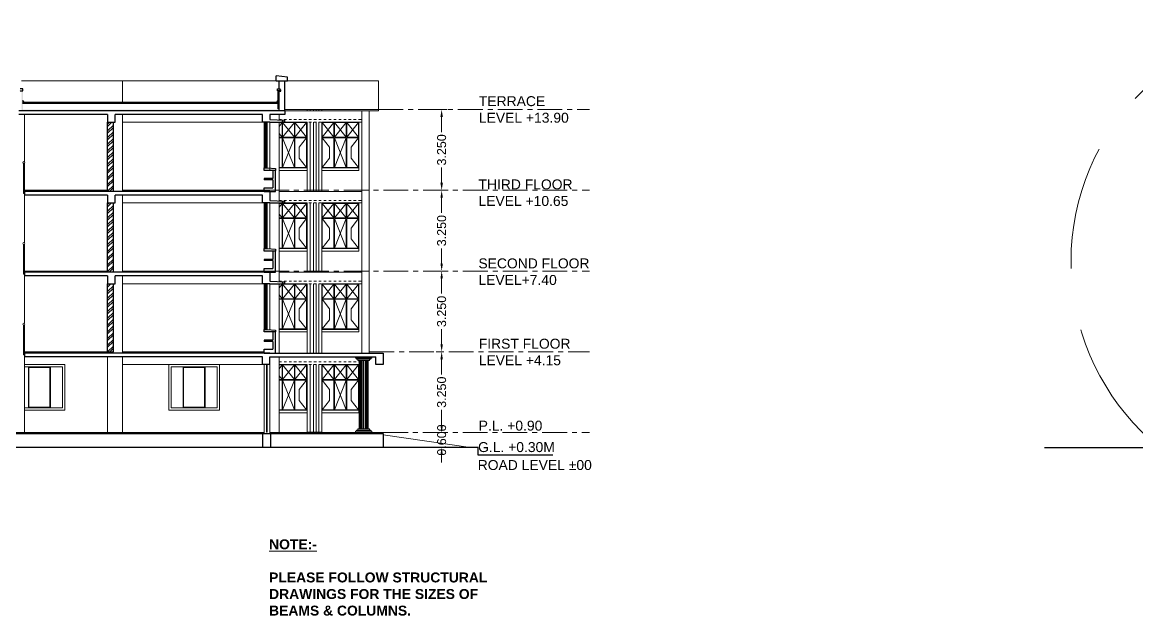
# Model space of a CAD drawing. Header units: millimetres. Extents: x 1898 to 3725, y 783 to 1532.
# Drawn here: x 2344.91 to 2389.77, y 912.78 to 936.66 of the extents above; entities that cross this region are included whole.
import ezdxf

# ---------------------------------------------------------------- set-up
doc = ezdxf.new("R2010")
doc.units = ezdxf.units.MM
for name, pattern in [('CENTER', [2, 1.25, -0.25, 0.25, -0.25]), ('DASHED', [0.75, 0.5, -0.25]), ('DASHED2', [0.375, 0.25, -0.125])]:
    doc.linetypes.add(name, pattern=pattern)
doc.layers.get('Defpoints').update_dxf_attribs({"lineweight": 15})
for name, color, linetype, lineweight in [('CLL LEV.', 15, 'Continuous', 18), ('DIM', 6, 'Continuous', 18), ('Door', 54, 'Continuous', 18), ('Dotted', 23, 'DASHED', 15), ('dpc', 24, 'Continuous', 30), ('ELEV.1', 7, 'Continuous', 20), ('ELEV.2', 250, 'Continuous', 20), ('ELEV.3', 252, 'Continuous', 20), ('ELEV.4', 251, 'Continuous', 18), ('Fixture', 44, 'Continuous', 13), ('flooring', 1, 'Continuous', 18), ('GRID', 134, 'CENTER', 18), ('Hatch', 43, 'Continuous', 13), ('PROJ.', 30, 'DASHED2', 15), ('Railing', 23, 'Continuous', 13), ('rcc', 5, 'Continuous', 30), ('TEXT', 7, 'Continuous', 15), ('Wall', 7, 'Continuous', 30), ('wall l', 7, 'Continuous', 20), ('Window', 150, 'Continuous', 15)]:
    doc.layers.add(name, color=color, linetype=linetype, lineweight=lineweight)
doc.styles.add('Tabrej', font='arial.ttf')
doc.dimstyles.new('DIMEN', dxfattribs={"dimtxt": 0.3, "dimasz": 0.25, "dimexe": 0.18, "dimexo": 0.0625, "dimgap": 0.09, "dimtad": 0, "dimdec": 3, "dimzin": 0, "dimdsep": 46, "dimtxsty": 'Tabrej', "dimcen": 0, "dimclrd": 256, "dimclre": 256, "dimclrt": 7, "dimadec": 0, "dimazin": 0, "dimtfac": 1, "dimtdec": 3, "dimtofl": 0, "dimtmove": 0, "dimatfit": 1, "dimfxl": 0, "dimtolj": 1, "dimtzin": 0, "dimlwd": -1, "dimlwe": -1, "dimarcsym": 0})
pattern_1 = [(45, (2348.34818, 923.39933), (-0.134704, 0.134704), []), (45, (2348.43798, 923.39933), (-0.134704, 0.134704), [])]

# ---------------------------------------------------------------- blocks, each defined once
blk = doc.blocks.new('DRTY')
at = {"layer": 'ELEV.1', "color": 251, "ltscale": 0.05}
for p, q in [((-0.115, 3.7), (-0.115, 3.65)), ((0, 3.7), (0, 3.65)), ((0.355, 3.7), (0.355, 3.65)), ((0.47, 3.7), (0.47, 3.65)), ((-0.115, 3.19), (-0.115, 0.4)), ((0, 3.19), (0, 0.4)), ((0.355, 3.19), (0.355, 0.4)), ((0.47, 3.19), (0.47, 0.4)), ((-0.115, -0.06), (-0.115, -2.85)), ((0, -0.06), (0, -2.85)), ((0.355, -0.06), (0.355, -2.85)), ((0.47, -0.06), (0.47, -2.85)), ((-0.115, -3.31), (-0.115, -6.1)), ((0, -3.31), (0, -6.1)), ((0.355, -3.31), (0.355, -6.1)), ((0.47, -3.31), (0.47, -6.1)), ((-0.115, -6.56), (-0.115, -9.29)), ((0, -6.56), (0, -9.29)), ((0.355, -6.56), (0.355, -9.29)), ((0.47, -6.56), (0.47, -9.29)), ((-0.115, -9.29), (-0.115, -9.29)), ((-0.115, -9.29), (0.47, -9.29))]:
    blk.add_line(p, q, dxfattribs=at)
at = {"layer": 'Fixture', "ltscale": 0.05}
for p, q in [((0.113, 3.7), (0.113, 3.65)), ((0.213, 3.7), (0.213, 3.65)), ((0.113, 3.19), (0.113, 0.4)), ((0.213, 3.19), (0.213, 0.4)), ((0.113, -0.06), (0.113, -2.85)), ((0.213, -0.06), (0.213, -2.85)), ((0.113, -3.31), (0.113, -6.1)), ((0.213, -3.31), (0.213, -6.1)), ((0.113, -6.56), (0.113, -9.29)), ((0.213, -6.56), (0.213, -9.29)), ((0.113, -9.29), (0.213, -9.29))]:
    blk.add_line(p, q, dxfattribs=at)
blk = doc.blocks.new('WIN')
at = {"layer": 'CLL LEV.'}
for p, q in [((0, 0), (0, -0.1)), ((1.5, 0), (1.5, -0.1)), ((0, -0.1), (1.5, -0.1))]:
    blk.add_line(p, q, dxfattribs=at)
at = {"layer": 'Dotted', "ltscale": 130}
for p, q in [((0.02, 1.82), (0.493, 1.235)), ((0.02, 1.235), (0.493, 1.82)), ((0.513, 1.82), (0.987, 1.235)), ((0.513, 1.235), (0.987, 1.82)), ((1.007, 1.82), (1.48, 1.235)), ((1.007, 1.235), (1.48, 1.82)), ((0.32, 0.827), (0.02, 1.215)), ((0.513, 1.215), (0.987, 0.02)), ((0.513, 0.02), (0.987, 1.215)), ((1.18, 0.827), (1.48, 1.215)), ((0.32, 0.827), (0.32, 0.389)), ((1.18, 0.827), (1.18, 0.389)), ((0.32, 0.389), (0.02, 0.02)), ((1.18, 0.389), (1.48, 0.02))]:
    blk.add_line(p, q, dxfattribs=at)
at = {"layer": 'Window'}
for p, q in [((0, 1.84), (0, 0)), ((0, 1.84), (1.5, 1.84)), ((0.02, 1.82), (0.02, 1.235)), ((0.02, 1.82), (1.48, 1.82)), ((0.493, 1.82), (0.493, 1.235)), ((0.513, 1.82), (0.513, 1.235)), ((0.987, 1.82), (0.987, 1.235)), ((1.007, 1.82), (1.007, 1.235)), ((1.48, 1.82), (1.48, 1.235)), ((1.5, 1.84), (1.5, 0)), ((0.02, 1.235), (0.493, 1.235)), ((0.02, 1.215), (0.493, 1.215)), ((0.02, 1.215), (0.02, 0.02)), ((0.493, 1.215), (0.493, 0.02)), ((0.513, 1.235), (0.987, 1.235)), ((0.513, 1.215), (0.987, 1.215)), ((0.513, 1.215), (0.513, 0.02)), ((0.987, 1.215), (0.987, 0.02)), ((1.007, 1.235), (1.48, 1.235)), ((1.007, 1.215), (1.48, 1.215)), ((1.007, 1.215), (1.007, 0.02)), ((1.48, 1.215), (1.48, 0.02)), ((0, 0), (1.5, 0)), ((0.02, 0.02), (0.493, 0.02)), ((0.513, 0.02), (0.987, 0.02)), ((1.007, 0.02), (1.48, 0.02))]:
    blk.add_line(p, q, dxfattribs=at)
blk = doc.blocks.new('half win')
at = {"layer": 'CLL LEV.'}
for p in [(-1.13, 0), (0, 0.1)]:
    blk.add_line(p, (0, 0), dxfattribs=at)
at = {"layer": 'Dotted', "ltscale": 130}
for p, q in [((-1.13, 1.768), (-1.007, 1.92)), ((-0.987, 1.92), (-0.513, 1.335)), ((-0.987, 1.335), (-0.513, 1.92)), ((-0.493, 1.92), (-0.02, 1.335)), ((-0.493, 1.335), (-0.02, 1.92)), ((-1.13, 1.487), (-1.007, 1.335)), ((-0.987, 1.315), (-0.513, 0.12)), ((-0.987, 0.12), (-0.513, 1.315)), ((-0.32, 0.927), (-0.02, 1.315)), ((-0.32, 0.927), (-0.32, 0.489)), ((-0.32, 0.489), (-0.02, 0.12))]:
    blk.add_line(p, q, dxfattribs=at)
at = {"layer": 'Window'}
for p, q in [((-1.13, 1.94), (0, 1.94)), ((-1.13, 1.92), (-0.02, 1.92)), ((-1.007, 1.92), (-1.007, 1.335)), ((-0.987, 1.92), (-0.987, 1.335)), ((-0.513, 1.92), (-0.513, 1.335)), ((-0.493, 1.92), (-0.493, 1.335)), ((-0.02, 1.92), (-0.02, 1.335)), ((0, 1.94), (0, 0.1)), ((-1.13, 1.335), (-1.007, 1.335)), ((-1.13, 1.315), (-1.007, 1.315)), ((-1.007, 1.315), (-1.007, 0.12)), ((-0.987, 1.335), (-0.513, 1.335)), ((-0.987, 1.315), (-0.513, 1.315)), ((-0.987, 1.315), (-0.987, 0.12)), ((-0.513, 1.315), (-0.513, 0.12)), ((-0.493, 1.335), (-0.02, 1.335)), ((-0.493, 1.315), (-0.02, 1.315)), ((-0.493, 1.315), (-0.493, 0.12)), ((-0.02, 1.315), (-0.02, 0.12)), ((-1.13, 0.12), (-1.007, 0.12)), ((-1.13, 0.1), (0, 0.1)), ((-0.987, 0.12), (-0.513, 0.12)), ((-0.493, 0.12), (-0.02, 0.12))]:
    blk.add_line(p, q, dxfattribs=at)
blk = doc.blocks.new('*D445')
at = {"layer": 'Defpoints', "color": 0, "lineweight": 15, "transparency": 16777216}
for p in [(2361.67, 920.149), (2361.792, 920.149), (2361.67, 919.549)]:
    blk.add_point(p, dxfattribs=at)
at = {"layer": 'DIM', "transparency": 16777216}
for p, q in [((2361.792, 920.449), (2361.792, 920.749)), ((2361.745, 920.149), (2362.008, 920.149)), ((2361.745, 919.549), (2362.008, 919.549)), ((2361.792, 919.249), (2361.792, 918.949))]:
    blk.add_line(p, q, dxfattribs=at)
at = {"layer": 'DIM', "lineweight": 15, "transparency": 16777216}
for points in [[(2361.742, 920.449), (2361.842, 920.449), (2361.792, 920.149)], [(2361.742, 919.249), (2361.842, 919.249), (2361.792, 919.549)]]:
    blk.add_solid(points, dxfattribs=at)
at = {"layer": 'DIM', "color": 7, "transparency": 16777216, "insert": (2361.792, 919.849), "char_height": 0.36, "attachment_point": 5, "rotation": 90, "style": 'Tabrej'}
blk.add_mtext('\\A1;0.600', dxfattribs=at)
blk = doc.blocks.new('*D446')
at = {"layer": 'Defpoints', "color": 0, "lineweight": 15, "transparency": 16777216}
for p in [(2361.792, 923.399), (2361.792, 923.399), (2361.67, 920.149)]:
    blk.add_point(p, dxfattribs=at)
at = {"layer": 'DIM', "transparency": 16777216}
for p, q in [((2361.717, 923.399), (2361.576, 923.399)), ((2361.792, 923.099), (2361.792, 922.489)), ((2361.792, 920.449), (2361.792, 921.06)), ((2361.745, 920.149), (2362.008, 920.149))]:
    blk.add_line(p, q, dxfattribs=at)
at = {"layer": 'DIM', "lineweight": 15, "transparency": 16777216}
for points in [[(2361.742, 923.099), (2361.842, 923.099), (2361.792, 923.399)], [(2361.742, 920.449), (2361.842, 920.449), (2361.792, 920.149)]]:
    blk.add_solid(points, dxfattribs=at)
at = {"layer": 'DIM', "color": 7, "transparency": 16777216, "insert": (2361.792, 921.774), "char_height": 0.36, "attachment_point": 5, "rotation": 90, "style": 'Tabrej'}
blk.add_mtext('\\A1;3.250', dxfattribs=at)
blk = doc.blocks.new('*D447')
at = {"layer": 'Defpoints', "color": 0, "lineweight": 15, "transparency": 16777216}
for p in [(2361.757, 926.649), (2361.792, 926.649), (2361.792, 923.399)]:
    blk.add_point(p, dxfattribs=at)
at = {"layer": 'DIM', "transparency": 16777216}
for p, q in [((2361.832, 926.649), (2362.008, 926.649)), ((2361.792, 926.349), (2361.792, 925.739)), ((2361.792, 923.699), (2361.792, 924.31)), ((2361.717, 923.399), (2361.576, 923.399))]:
    blk.add_line(p, q, dxfattribs=at)
at = {"layer": 'DIM', "lineweight": 15, "transparency": 16777216}
for points in [[(2361.742, 926.349), (2361.842, 926.349), (2361.792, 926.649)], [(2361.742, 923.699), (2361.842, 923.699), (2361.792, 923.399)]]:
    blk.add_solid(points, dxfattribs=at)
at = {"layer": 'DIM', "color": 7, "transparency": 16777216, "insert": (2361.792, 925.024), "char_height": 0.36, "attachment_point": 5, "rotation": 90, "style": 'Tabrej'}
blk.add_mtext('\\A1;3.250', dxfattribs=at)
blk = doc.blocks.new('*D448')
at = {"layer": 'Defpoints', "color": 0, "lineweight": 15, "transparency": 16777216}
for p in [(2361.792, 929.899), (2361.792, 929.899), (2361.757, 926.649)]:
    blk.add_point(p, dxfattribs=at)
at = {"layer": 'DIM', "transparency": 16777216}
for p, q in [((2361.717, 929.899), (2361.576, 929.899)), ((2361.792, 929.599), (2361.792, 928.989)), ((2361.792, 926.949), (2361.792, 927.56)), ((2361.832, 926.649), (2362.008, 926.649))]:
    blk.add_line(p, q, dxfattribs=at)
at = {"layer": 'DIM', "lineweight": 15, "transparency": 16777216}
for points in [[(2361.742, 929.599), (2361.842, 929.599), (2361.792, 929.899)], [(2361.742, 926.949), (2361.842, 926.949), (2361.792, 926.649)]]:
    blk.add_solid(points, dxfattribs=at)
at = {"layer": 'DIM', "color": 7, "transparency": 16777216, "insert": (2361.792, 928.274), "char_height": 0.36, "attachment_point": 5, "rotation": 90, "style": 'Tabrej'}
blk.add_mtext('\\A1;3.250', dxfattribs=at)
blk = doc.blocks.new('*D449')
at = {"layer": 'Defpoints', "color": 0, "lineweight": 15, "transparency": 16777216}
for p in [(2361.757, 933.149), (2361.792, 933.149), (2361.792, 929.899)]:
    blk.add_point(p, dxfattribs=at)
at = {"layer": 'DIM', "transparency": 16777216}
for p, q in [((2361.832, 933.149), (2362.008, 933.149)), ((2361.792, 932.849), (2361.792, 932.239)), ((2361.792, 930.199), (2361.792, 930.81)), ((2361.717, 929.899), (2361.576, 929.899))]:
    blk.add_line(p, q, dxfattribs=at)
at = {"layer": 'DIM', "lineweight": 15, "transparency": 16777216}
for points in [[(2361.742, 932.849), (2361.842, 932.849), (2361.792, 933.149)], [(2361.742, 930.199), (2361.842, 930.199), (2361.792, 929.899)]]:
    blk.add_solid(points, dxfattribs=at)
at = {"layer": 'DIM', "color": 7, "transparency": 16777216, "insert": (2361.792, 931.524), "char_height": 0.36, "attachment_point": 5, "rotation": 90, "style": 'Tabrej'}
blk.add_mtext('\\A1;3.250', dxfattribs=at)

msp = doc.modelspace()

# ---------------------------------------------------------------- hatches: boundary and pattern name
at = {"layer": 'dpc'}
for points in [[(2344.8837, 933.0993), (2344.8837, 933.1407), (2344.8837, 933.1397), (2344.8837, 933.1393), (2344.9037, 933.1393), (2344.9237, 933.1393), (2344.9237, 933.1936), (2344.9237, 933.8993), (2344.8262, 933.8993), (2344.8262, 933.9368), (2344.8112, 933.9368), (2344.8112, 933.8843), (2344.8837, 933.8843), (2344.8837, 933.1393), (2355.1682, 933.1393), (2355.2082, 933.1793), (2355.2082, 933.8993), (2355.2982, 933.8993), (2355.2982, 933.9368), (2355.3132, 933.9368), (2355.3132, 933.8843), (2355.2982, 933.8843), (2355.2482, 933.8843), (2355.2482, 933.0993)], [(2344.9239, 933.4993), (2344.9239, 933.4493), (2344.9739, 933.4493, 0.4142136)], [(2355.2082, 933.4993), (2355.2082, 933.4493), (2355.1582, 933.4493, -0.4142136)]]:
    msp.add_hatch(color=256, dxfattribs=at).paths.add_polyline_path(points)
at = {"layer": 'Hatch'}
h = msp.add_hatch(dxfattribs=at)
h.set_pattern_fill('ANSI32', color=256, scale=0.02, style=0)
h.set_pattern_definition(pattern_1)
h.paths.add_polyline_path([(2348.5782, 932.6393), (2348.3482, 932.6393), (2348.3482, 929.8493), (2348.5782, 929.8493)])
h = msp.add_hatch(dxfattribs=at)
h.set_pattern_fill('ANSI32', color=256, scale=0.02, style=0)
h.set_pattern_definition(pattern_1)
h.paths.add_polyline_path([(2348.5782, 929.3893), (2348.3482, 929.3893), (2348.3482, 926.5993), (2348.5782, 926.5993)])
h = msp.add_hatch(dxfattribs=at)
h.set_pattern_fill('ANSI32', color=256, scale=0.02, style=0)
h.set_pattern_definition(pattern_1)
h.paths.add_polyline_path([(2348.5782, 926.1393), (2348.3482, 926.1393), (2348.3482, 923.3993), (2348.5782, 923.3993)])

# ---------------------------------------------------------------- linework, layer by layer
at = {"layer": 'CLL LEV.'}
msp.add_line((2354.8782, 930.7993), (2354.8782, 930.6993), dxfattribs=at)
at = {"layer": 'DIM', "color": 1, "linetype": 'DASHED', "ltscale": 10}
msp.add_circle((2396.7575, 927.0203), 9.6366, dxfattribs=at)
at = {"layer": 'Door'}
for p, q in [((2354.7482, 920.1593), (2354.7482, 922.8893)), ((2354.7682, 920.1593), (2354.7682, 922.8893)), ((2354.7482, 920.1593), (2354.7682, 920.1593))]:
    msp.add_line(p, q, dxfattribs=at)
at = {"layer": 'dpc'}
msp.add_line((2355.2082, 933.1793), (2355.2082, 933.8993), dxfattribs=at)
for centre, start, end in [((2344.9239, 933.4493), 0, 90), ((2355.2082, 933.4493), 90, 180)]:
    msp.add_arc(centre, 0.05, start, end, dxfattribs=at)
at = {"layer": 'ELEV.1'}
for p, q in [((2348.9482, 929.8493), (2348.9482, 932.9493)), ((2354.8782, 933.0993), (2355.2482, 933.0993)), ((2355.2482, 932.7239), (2355.2482, 932.9493)), ((2348.9482, 932.6393), (2354.5782, 932.6393)), ((2355.2482, 929.4739), (2355.2482, 932.6393)), ((2348.9482, 926.5993), (2348.9482, 929.6993)), ((2348.9482, 929.3893), (2354.5782, 929.3893)), ((2355.2482, 926.2239), (2355.2482, 929.3893)), ((2348.9482, 923.3493), (2348.9482, 926.4493)), ((2348.9482, 926.1393), (2354.5782, 926.1393)), ((2355.2482, 923.3493), (2355.2482, 926.1393)), ((2348.3427, 923.1993), (2348.3427, 920.1493)), ((2348.9482, 923.1993), (2348.9482, 920.1493)), ((2355.2482, 920.1493), (2355.2482, 923.1993)), ((2358.3209, 923.1993), (2358.3209, 923.1493)), ((2358.3209, 923.1993), (2358.9853, 923.1993)), ((2358.3209, 923.1493), (2358.9853, 923.1493)), ((2358.3709, 923.1493), (2358.3709, 923.0993)), ((2358.3709, 923.0993), (2358.9353, 923.0993)), ((2358.4209, 923.0993), (2358.4209, 923.0493)), ((2358.8853, 923.0493), (2358.8853, 923.0993)), ((2358.9353, 923.0993), (2358.9353, 923.1493)), ((2358.9853, 923.1493), (2358.9853, 923.1993)), ((2354.5782, 922.8893), (2348.9482, 922.8893)), ((2354.6482, 920.0993), (2354.6482, 922.8893)), ((2354.8782, 920.0993), (2354.8782, 922.8893)), ((2358.4209, 923.0493), (2358.8853, 923.0493)), ((2358.4709, 923.0493), (2358.4709, 920.2993)), ((2358.8353, 920.2993), (2358.8353, 923.0493)), ((2358.3209, 920.1993), (2358.3209, 920.1493)), ((2358.3209, 920.1493), (2358.3209, 920.1993)), ((2358.3209, 920.1993), (2358.9853, 920.1993)), ((2358.3709, 920.2493), (2358.3709, 920.1993)), ((2358.3709, 920.2493), (2358.9353, 920.2493)), ((2358.4209, 920.2993), (2358.4209, 920.2493)), ((2358.4209, 920.2993), (2358.8853, 920.2993)), ((2358.8853, 920.2493), (2358.8853, 920.2993)), ((2358.9353, 920.1993), (2358.9353, 920.2493)), ((2358.9853, 920.1493), (2358.9853, 920.1993))]:
    msp.add_line(p, q, dxfattribs=at)
at = {"layer": 'ELEV.2'}
for p, q in [((2355.1332, 934.2993), (2348.9482, 934.2993)), ((2348.9482, 934.2993), (2348.9482, 933.4493)), ((2344.9982, 932.9493), (2344.9982, 931.044)), ((2344.9982, 930.9747), (2344.9982, 927.794)), ((2344.9982, 927.7247), (2344.9982, 924.544)), ((2344.9982, 924.4747), (2344.9982, 920.1493))]:
    msp.add_line(p, q, dxfattribs=at)
for points in [[(2350.8056, 922.8893), (2352.8532, 922.8893), (2352.8532, 921.0493), (2350.8056, 921.0493)], [(2350.9056, 922.7893), (2352.7532, 922.7893), (2352.7532, 921.1493), (2350.9056, 921.1493)]]:
    msp.add_lwpolyline(points, close=True, dxfattribs=at)
at = {"layer": 'ELEV.3'}
for p, q in [((2348.9482, 934.2993), (2344.8837, 934.2993)), ((2355.5932, 934.2993), (2359.2482, 934.2993)), ((2359.2482, 934.2993), (2359.2482, 933.0993)), ((2355.2482, 933.0993), (2359.2482, 933.0993)), ((2355.4782, 933.1493), (2359.2482, 933.1493)), ((2358.5782, 923.3493), (2358.5782, 933.0993)), ((2358.8782, 923.3493), (2358.8782, 933.0993)), ((2355.2482, 929.8493), (2358.5782, 929.8493)), ((2355.2482, 926.5993), (2358.5782, 926.5993)), ((2362.9551, 919.5493), (2359.4382, 920.063))]:
    msp.add_line(p, q, dxfattribs=at)
for points in [[(2344.9982, 922.8893), (2346.6276, 922.8893), (2346.6276, 921.0493), (2344.9982, 921.0493)], [(2344.9982, 922.7893), (2346.5276, 922.7893), (2346.5276, 921.1493), (2344.9982, 921.1493)]]:
    msp.add_lwpolyline(points, dxfattribs=at)
at = {"layer": 'ELEV.4'}
for p, q in [((2358.4909, 923.0493), (2358.4909, 920.2993)), ((2358.5109, 923.0493), (2358.5109, 920.2993)), ((2358.5509, 923.0493), (2358.5509, 920.2993)), ((2358.5909, 923.0493), (2358.5909, 920.2993)), ((2358.6509, 923.0493), (2358.6509, 920.2993)), ((2358.7153, 920.2993), (2358.7153, 923.0493)), ((2358.7553, 920.2993), (2358.7553, 923.0493)), ((2358.7953, 920.2993), (2358.7953, 923.0493)), ((2358.8153, 920.2993), (2358.8153, 923.0493))]:
    msp.add_line(p, q, dxfattribs=at)
at = {"layer": 'flooring'}
for p, q in [((2344.9237, 933.4493), (2355.2082, 933.4493)), ((2354.6482, 933.0993), (2344.9982, 933.0993)), ((2348.3482, 929.8993), (2344.9982, 929.8993)), ((2354.6482, 929.8493), (2344.9982, 929.8493)), ((2354.6482, 929.8993), (2348.9482, 929.8993)), ((2348.3482, 926.6493), (2344.9982, 926.6493)), ((2354.6482, 926.6493), (2348.9482, 926.6493)), ((2348.5782, 923.3993), (2344.9982, 923.3993)), ((2354.6482, 923.3993), (2348.9482, 923.3993)), ((2354.6482, 920.1493), (2332.5382, 920.1493)), ((2359.4382, 920.1493), (2354.8782, 920.1493)), ((2359.4382, 920.1493), (2359.4382, 920.0993))]:
    msp.add_line(p, q, dxfattribs=at)
at = {"layer": 'GRID', "ltscale": 0.8}
for p, q in [((2359.2482, 933.1493), (2367.7455, 933.1493)), ((2354.6482, 929.8993), (2367.7455, 929.8993)), ((2354.6482, 926.6493), (2367.7455, 926.6493)), ((2358.8782, 923.3993), (2367.7455, 923.3993)), ((2359.4382, 920.1493), (2367.7455, 920.1493))]:
    msp.add_line(p, q, dxfattribs=at)
at = {"layer": 'PROJ.', "ltscale": 0.002}
for p, q in [((2355.2482, 932.7393), (2358.5782, 932.7393)), ((2355.2482, 932.6393), (2358.5782, 932.6393)), ((2355.2482, 929.4893), (2358.5782, 929.4893)), ((2355.2482, 929.3893), (2358.5782, 929.3893)), ((2355.2482, 926.2393), (2358.5782, 926.2393)), ((2355.2482, 926.1393), (2358.5782, 926.1393)), ((2355.2482, 922.9893), (2358.4709, 922.9893)), ((2355.2482, 922.8893), (2358.4709, 922.8893))]:
    msp.add_line(p, q, dxfattribs=at)
at = {"layer": 'Railing'}
for p, q in [((2344.9582, 930.9747), (2344.9582, 929.7743)), ((2344.9602, 930.9736), (2344.9602, 929.7763)), ((2344.9962, 930.9736), (2344.9962, 929.7763)), ((2344.9982, 930.9747), (2344.9982, 929.7743)), ((2344.9582, 929.7743), (2344.9982, 929.7743)), ((2344.9602, 929.7763), (2344.9962, 929.7763)), ((2344.9582, 927.7247), (2344.9582, 926.5243)), ((2344.9602, 927.7236), (2344.9602, 926.5263)), ((2344.9962, 927.7236), (2344.9962, 926.5263)), ((2344.9982, 927.7247), (2344.9982, 926.5243)), ((2344.9582, 926.5243), (2344.9982, 926.5243)), ((2344.9602, 926.5263), (2344.9962, 926.5263)), ((2344.9582, 924.4747), (2344.9582, 923.2743)), ((2344.9602, 924.4736), (2344.9602, 923.2763)), ((2344.9962, 924.4736), (2344.9962, 923.2763)), ((2344.9982, 924.4747), (2344.9982, 923.2743)), ((2344.9582, 923.2743), (2344.9982, 923.2743)), ((2344.9602, 923.2763), (2344.9962, 923.2763))]:
    msp.add_line(p, q, dxfattribs=at)
for centre, radius in [((2344.9782, 931.0093), 0.04), ((2344.9782, 931.0093), 0.038), ((2344.9782, 927.7593), 0.04), ((2344.9782, 927.7593), 0.038), ((2344.9782, 924.5093), 0.04), ((2344.9782, 924.5093), 0.038)]:
    msp.add_circle(centre, radius, dxfattribs=at)
at = {"layer": 'rcc'}
for p, q in [((2344.9237, 933.3993), (2355.2082, 933.3993)), ((2355.4782, 933.0993), (2344.7687, 933.0993)), ((2348.3482, 932.9493), (2344.7687, 932.9493)), ((2348.3482, 932.9493), (2348.3482, 932.6393)), ((2354.5782, 932.9493), (2348.6482, 932.9493)), ((2348.6482, 932.6393), (2348.6482, 932.9493)), ((2354.5782, 932.6393), (2354.5782, 932.9493)), ((2355.4782, 932.9493), (2354.8782, 932.9493)), ((2354.8782, 932.9493), (2354.8782, 932.7393)), ((2355.4782, 933.0993), (2355.4782, 932.9493)), ((2348.3482, 932.6393), (2348.6482, 932.6393)), ((2354.8782, 932.6393), (2354.5782, 932.6393)), ((2354.8782, 932.7393), (2355.4782, 932.7143)), ((2354.8782, 932.6393), (2355.3682, 932.6393)), ((2355.4082, 932.6793), (2355.3682, 932.6793)), ((2355.3682, 932.6793), (2355.3682, 932.6393)), ((2355.4082, 932.6393), (2355.4082, 932.6793)), ((2355.4782, 932.6393), (2355.4782, 932.7143)), ((2354.6482, 930.6993), (2354.6482, 930.7993)), ((2354.6482, 930.7993), (2354.7632, 930.7993)), ((2355.1082, 930.6993), (2354.6482, 930.6993)), ((2354.7632, 930.7993), (2355.1082, 930.7743)), ((2355.1082, 930.7743), (2355.1082, 930.6993)), ((2354.8782, 929.8493), (2344.9982, 929.8493)), ((2344.9982, 929.8493), (2344.9982, 929.6993)), ((2354.8782, 929.8493), (2354.8782, 929.4893)), ((2348.3482, 929.6993), (2344.9982, 929.6993)), ((2348.3482, 929.6993), (2348.3482, 929.3893)), ((2348.3482, 929.3893), (2348.6482, 929.3893)), ((2354.5782, 929.6993), (2348.6482, 929.6993)), ((2348.6482, 929.3893), (2348.6482, 929.6993)), ((2354.5782, 929.3893), (2354.5782, 929.6993)), ((2354.8782, 929.3893), (2354.5782, 929.3893)), ((2354.8782, 929.4893), (2355.4782, 929.4643)), ((2354.8782, 929.3893), (2355.3682, 929.3893)), ((2355.4082, 929.4293), (2355.3682, 929.4293)), ((2355.3682, 929.4293), (2355.3682, 929.3893)), ((2355.4082, 929.3893), (2355.4082, 929.4293)), ((2355.4082, 929.3893), (2355.4782, 929.3893)), ((2355.4782, 929.3893), (2355.4782, 929.4643)), ((2354.6482, 927.4493), (2354.6482, 927.5493)), ((2354.6482, 927.5493), (2354.7632, 927.5493)), ((2354.7632, 927.5493), (2355.1082, 927.5243)), ((2355.1082, 927.4493), (2354.6482, 927.4493)), ((2355.1082, 927.5243), (2355.1082, 927.4493)), ((2354.8782, 926.5993), (2344.9982, 926.5993)), ((2344.9982, 926.5993), (2344.9982, 926.4493)), ((2348.3482, 926.4493), (2344.9982, 926.4493)), ((2348.3482, 926.4493), (2348.3482, 926.1393)), ((2354.5782, 926.4493), (2348.6482, 926.4493)), ((2348.6482, 926.1393), (2348.6482, 926.4493)), ((2354.5782, 926.1393), (2354.5782, 926.4493)), ((2354.8782, 926.5993), (2354.8782, 926.2393)), ((2354.8782, 926.2393), (2355.4782, 926.2143)), ((2355.4782, 926.1393), (2355.4782, 926.2143)), ((2348.3482, 926.1393), (2348.6482, 926.1393)), ((2354.8782, 926.1393), (2354.5782, 926.1393)), ((2354.8782, 926.1393), (2355.3682, 926.1393)), ((2355.4082, 926.1793), (2355.3682, 926.1793)), ((2355.3682, 926.1793), (2355.3682, 926.1393)), ((2355.4082, 926.1393), (2355.4082, 926.1793)), ((2355.4082, 926.1393), (2355.4782, 926.1393)), ((2354.6482, 924.1993), (2354.6482, 924.2993)), ((2354.6482, 924.2993), (2354.7632, 924.2993)), ((2355.1082, 924.1993), (2354.6482, 924.1993)), ((2354.7632, 924.2993), (2355.1082, 924.2743)), ((2355.1082, 924.2743), (2355.1082, 924.1993)), ((2354.8782, 923.3493), (2344.9982, 923.3493)), ((2344.9982, 923.3493), (2344.9982, 923.1993)), ((2354.5782, 923.1993), (2344.9982, 923.1993)), ((2354.5782, 922.8893), (2354.5782, 923.1993)), ((2354.8782, 923.3493), (2359.4382, 923.3493)), ((2354.8782, 922.8893), (2354.8782, 923.1993)), ((2354.8782, 923.1993), (2359.1382, 923.1993)), ((2359.1382, 922.8893), (2359.1382, 923.1993)), ((2359.4382, 923.3493), (2359.4382, 922.8893)), ((2354.8782, 922.8893), (2354.5782, 922.8893)), ((2359.4382, 922.8893), (2359.1382, 922.8893))]:
    msp.add_line(p, q, dxfattribs=at)
at = {"layer": 'Wall'}
for p, q in [((2355.1332, 934.2993), (2355.1332, 934.4993)), ((2355.5932, 934.4493), (2355.1332, 934.4993)), ((2355.1332, 934.2993), (2355.5932, 934.2993)), ((2355.2482, 933.9743), (2355.2482, 934.2993)), ((2355.4782, 933.0993), (2355.4782, 934.2993)), ((2355.5932, 934.2993), (2355.5932, 934.4493)), ((2344.9412, 933.9743), (2344.8262, 933.9743)), ((2344.8262, 933.8993), (2344.9412, 933.8993)), ((2344.9412, 933.8993), (2344.9412, 933.9743)), ((2355.1832, 933.8993), (2355.1832, 933.9743)), ((2355.1832, 933.9743), (2355.2982, 933.9743)), ((2355.2982, 933.8993), (2355.1832, 933.8993)), ((2355.2482, 933.8843), (2355.3132, 933.8843)), ((2355.2482, 933.0993), (2355.2482, 933.8843)), ((2355.2982, 933.8993), (2355.2982, 933.9743)), ((2355.2982, 933.9368), (2355.3132, 933.9368)), ((2355.3132, 933.8843), (2355.3132, 933.9368)), ((2359.4382, 920.0993), (2325.9582, 920.0993)), ((2354.5932, 919.5493), (2354.5932, 920.0993)), ((2354.9232, 919.5493), (2354.9232, 920.0993)), ((2359.4382, 920.0993), (2359.4382, 919.5493)), ((2363.2463, 919.5493), (2320.4713, 919.5493)), ((2363.2463, 919.5493), (2363.2463, 919.2493)), ((2386.0475, 919.5493), (2499.0793, 919.5493)), ((2363.2463, 919.2493), (2366.2716, 919.2493))]:
    msp.add_line(p, q, dxfattribs=at)
at = {"layer": 'Wall', "ltscale": 0.05}
for p, q in [((2348.3482, 929.8493), (2348.3482, 932.6393)), ((2348.5782, 929.8493), (2348.5782, 932.6393)), ((2354.9932, 930.6991), (2354.9932, 930.3668)), ((2355.1082, 929.8493), (2355.1082, 930.6991)), ((2354.9932, 930.3668), (2354.6482, 930.3668)), ((2354.6482, 930.3668), (2354.6482, 930.3168)), ((2354.9932, 930.3168), (2354.6482, 930.3168)), ((2354.9932, 930.3168), (2354.9932, 929.9993)), ((2354.6482, 929.8493), (2354.6482, 929.9993)), ((2354.6482, 929.9993), (2354.9932, 929.9993)), ((2354.6482, 929.8493), (2355.1082, 929.8493)), ((2348.3482, 926.5993), (2348.3482, 929.3893)), ((2348.5782, 926.5993), (2348.5782, 929.3893)), ((2354.9932, 927.1168), (2354.6482, 927.1168)), ((2354.6482, 927.1168), (2354.6482, 927.0668)), ((2354.9932, 927.4491), (2354.9932, 927.1168)), ((2355.1082, 926.5993), (2355.1082, 927.4491)), ((2354.9932, 927.0668), (2354.6482, 927.0668)), ((2354.6482, 926.5993), (2354.6482, 926.7493)), ((2354.6482, 926.7493), (2354.9932, 926.7493)), ((2354.9932, 927.0668), (2354.9932, 926.7493)), ((2354.6482, 926.5993), (2355.1082, 926.5993)), ((2348.3482, 923.3993), (2348.3482, 926.1393)), ((2348.5782, 923.3993), (2348.5782, 926.1393)), ((2354.9932, 924.1991), (2354.9932, 923.8668)), ((2355.1082, 923.3493), (2355.1082, 924.1991)), ((2354.9932, 923.8668), (2354.6482, 923.8668)), ((2354.6482, 923.8668), (2354.6482, 923.8168)), ((2354.9932, 923.8168), (2354.6482, 923.8168)), ((2354.6482, 923.3493), (2354.6482, 923.4993)), ((2354.6482, 923.4993), (2354.9932, 923.4993)), ((2354.9932, 923.8168), (2354.9932, 923.4993)), ((2354.6482, 923.3493), (2355.1082, 923.3493))]:
    msp.add_line(p, q, dxfattribs=at)
at = {"layer": 'wall l', "ltscale": 0.05}
for p, q in [((2354.6482, 930.7993), (2354.6482, 932.6393)), ((2354.7632, 930.7993), (2354.7632, 932.6393)), ((2354.8782, 930.7993), (2354.8782, 932.6393)), ((2354.6482, 927.5493), (2354.6482, 929.3893)), ((2354.7632, 927.5493), (2354.7632, 929.3893)), ((2354.8782, 927.5493), (2354.8782, 929.3893)), ((2354.6482, 924.2993), (2354.6482, 926.1393)), ((2354.7632, 924.2993), (2354.7632, 926.1393)), ((2354.8782, 924.2993), (2354.8782, 926.1393))]:
    msp.add_line(p, q, dxfattribs=at)
at = {"layer": 'Window', "ltscale": 0.05}
for p, q in [((2354.6919, 930.7993), (2354.6919, 932.6393)), ((2354.7252, 930.7993), (2354.7252, 932.6393)), ((2354.6919, 927.5493), (2354.6919, 929.3893)), ((2354.7252, 927.5493), (2354.7252, 929.3893)), ((2354.6919, 924.2993), (2354.6919, 926.1393)), ((2354.7252, 924.2993), (2354.7252, 926.1393))]:
    msp.add_line(p, q, dxfattribs=at)
at = {"layer": 'Window'}
for points in [[(2345.1603, 922.7893), (2346.0481, 922.7893), (2346.0481, 921.1493), (2345.1603, 921.1493)], [(2345.1803, 922.7693), (2346.0281, 922.7693), (2346.0281, 921.1693), (2345.1803, 921.1693)], [(2351.3859, 922.7893), (2352.2737, 922.7893), (2352.2737, 921.1493), (2351.3859, 921.1493)], [(2351.4059, 922.7693), (2352.2537, 922.7693), (2352.2537, 921.1693), (2351.4059, 921.1693)]]:
    msp.add_lwpolyline(points, close=True, dxfattribs=at)

# ---------------------------------------------------------------- block references
at = {"layer": 'ELEV.2', "xscale": -1}
msp.add_blockref('DRTY', (2356.8482, 929.4493), dxfattribs=at)
at = {"layer": 'Window'}
for name, p in [('half win', (2356.3782, 930.6993)), ('WIN', (2356.9632, 930.7993)), ('half win', (2356.3782, 927.4493)), ('WIN', (2356.9632, 927.5493)), ('half win', (2356.3782, 924.1993)), ('WIN', (2356.9632, 924.2993)), ('half win', (2356.3782, 920.9493)), ('WIN', (2356.9632, 921.0493))]:
    msp.add_blockref(name, p, dxfattribs=at)

# ---------------------------------------------------------------- texts
at = {"layer": 'TEXT', "linetype": 'Continuous', "ltscale": 0.9, "char_height": 0.4, "attachment_point": 1, "style": 'Tabrej'}
for s, width, insert in [('TERRACE \\PLEVEL +13.90', 4.723925, (2363.2895, 933.6839)), ('THIRD FLOOR \\PLEVEL +10.65', 6.854464, (2363.2733, 930.3354)), ('SECOND FLOOR \\PLEVEL+7.40', 7.064746, (2363.2712, 927.1569)), ('FIRST FLOOR \\PLEVEL +4.15', 6.877211, (2363.2846, 923.9244)), ('P.L. +0.90', 4.448638, (2363.2817, 920.6286)), ('G.L. +0.30M', 3.966251, (2363.2578, 919.7652)), ('ROAD LEVEL %%P00', 4.597601, (2363.2431, 919.0438))]:
    msp.add_mtext_dynamic_manual_height_columns(s, width=width, gutter_width=24, heights=[0], dxfattribs=dict(at, insert=insert))
at = {"layer": 'TEXT', "insert": (2354.8468, 915.8538), "char_height": 0.4, "attachment_point": 1, "style": 'Tabrej'}
msp.add_mtext_dynamic_manual_height_columns('{\\fArial|b1|i0|c0|p34;\\LNOTE:-\\P\\l\\PPLEASE FOLLOW STRUCTURAL \\PDRAWINGS FOR THE SIZES OF \\PBEAMS & COLUMNS.}', width=13.243653, gutter_width=24, heights=[0], dxfattribs=at)

# ---------------------------------------------------------------- dimensions: what is measured, and where the dimension line sits
at = {"layer": 'DIM'}
for base, p1, p2, picture, middle in [((2361.7918, 933.1493), (2361.7918, 929.8993), (2361.7574, 933.1493), '*D449', (2361.7918, 931.5243)), ((2361.7918, 929.8993), (2361.7574, 926.6493), (2361.7918, 929.8993), '*D448', (2361.7918, 928.2743)), ((2361.7918, 926.6493), (2361.7918, 923.3993), (2361.7574, 926.6493), '*D447', (2361.7918, 925.0243)), ((2361.7918, 923.3993), (2361.67, 920.1493), (2361.7918, 923.3993), '*D446', (2361.7918, 921.7743))]:
    dim = msp.add_linear_dim(base=base, p1=p1, p2=p2, angle=90, dimstyle='DIMEN', override={"dimscale": 1.2}, dxfattribs=at)
    dim.commit()
    dim.dimension.update_dxf_attribs({"geometry": picture, "text_midpoint": middle})
dim = msp.add_linear_dim(base=(2361.7918, 920.1493), p1=(2361.67, 919.5493), p2=(2361.67, 920.1493), angle=90, dimstyle='DIMEN', override={"dimscale": 1.2}, dxfattribs=at)
dim.commit()
dim.dimension.update_dxf_attribs({"geometry": '*D445', "text_midpoint": (2361.7918, 919.8493), "dimtype": 160})

doc.saveas('drawing.dxf')
